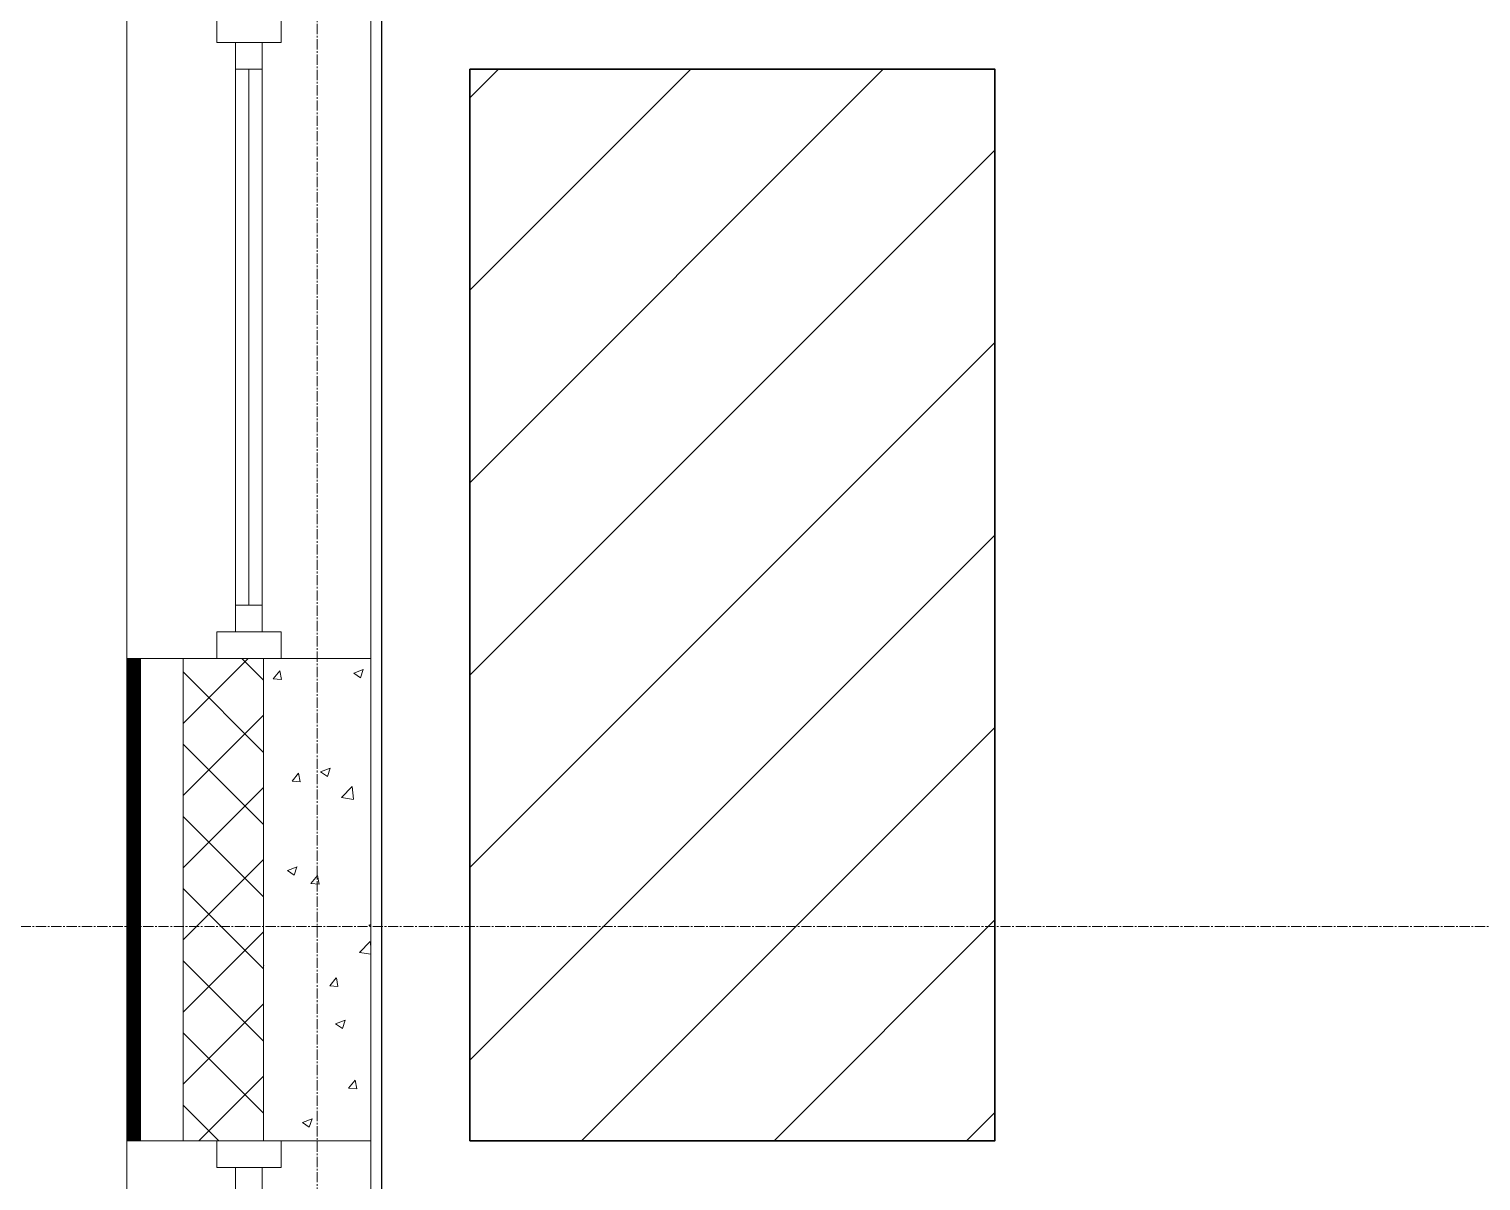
# Model space of a CAD drawing. Header units: millimetres. Extents: x -231292 to 573618, y -153144 to 564035.
# Drawn here: x 8346 to 11056, y -101620 to -99470 of the extents above; entities that cross this region are included whole.
import ezdxf

# ---------------------------------------------------------------- set-up
doc = ezdxf.new("R2010")
doc.units = ezdxf.units.MM
doc.linetypes.add('CENTER2', pattern=[28.575, 19.05, -3.175, 3.175, -3.175])
doc.layers.get('0').update_dxf_attribs({"color": 250})
for name, color, linetype, lineweight in [('10.3) строит. леса', 20, 'Continuous', 30), ('A-Wall_Материал_Газоблок_Контур', 250, 'Continuous', 0), ('АР_Окна', 250, 'Continuous', 5), ('АР_Стены ПЕНОблок', 250, 'Continuous', 20), ('АР_Тонкая', 250, 'Continuous', 5), ('АР_Утеплитель', 250, 'Continuous', 0), ('АР_Штриховка', 250, 'Continuous', 0), ('РД_Оси_100', 250, 'Continuous', 0)]:
    doc.layers.add(name, color=color, linetype=linetype, lineweight=lineweight)

# ---------------------------------------------------------------- blocks, each defined once
blk = doc.blocks.new('оси_рен')
at = {"layer": 'РД_Оси_100', "color": 251, "linetype": 'CENTER2', "true_color": 0x636466}
for p, q in [((1195652.916, 135558.25), (1195652.916, 223268.25)), ((1225207.916, 183613.25), (1189697.958, 183613.25))]:
    blk.add_line(p, q, dxfattribs=at)

msp = doc.modelspace()

# ---------------------------------------------------------------- hatches: boundary and pattern name
at = {"layer": '10.3) строит. леса'}
h = msp.add_hatch(dxfattribs=at)
h.set_pattern_fill('ANSI31', color=256, scale=80)
h.set_pattern_definition([(45, (13368.22, 44333.8), (-179.60512, 179.60512), [])])
h.paths.add_polyline_path([(9168.531, -99545.313), (9168.531, -101545.313), (10148.531, -101545.313), (10148.531, -99545.313)])

# ---------------------------------------------------------------- linework, layer by layer
msp.add_lwpolyline([(16573.458, -98570.283), (9003.458, -98570.283), (9003.458, -135535.288), (16573.458, -135535.288)], close=True)
msp.add_lwpolyline([(9168.531, -99545.313), (9168.531, -101545.313), (10148.531, -101545.313), (10148.531, -99545.313)], close=True, dxfattribs=at)
at = {"layer": 'A-Wall_Материал_Газоблок_Контур', "color": 18, "linetype": 'Continuous', "lineweight": 0, "true_color": 0x000000}
for p, q in [((8528.458, -99445.283), (8528.458, -100645.283)), ((8983.458, -100645.283), (8983.458, -99445.283)), ((8528.458, -101545.283), (8528.458, -102745.283)), ((8983.458, -102745.283), (8983.458, -101545.283))]:
    msp.add_line(p, q, dxfattribs=at)
at = {"layer": 'АР_Окна', "color": 18, "linetype": 'Continuous', "lineweight": 5, "true_color": 0x000000}
for p, q in [((8528.458, -99445.283), (8528.458, -100645.283)), ((8983.458, -99445.283), (8983.458, -100645.283)), ((8730.958, -99545.283), (8780.958, -99545.283)), ((8755.958, -99545.283), (8755.958, -100545.283)), ((8730.958, -100545.283), (8780.958, -100545.283)), ((8528.458, -101545.283), (8528.458, -102745.283)), ((8983.458, -101545.283), (8983.458, -102745.283))]:
    msp.add_line(p, q, dxfattribs=at)
for points in [[(8815.958, -99495.283), (8815.958, -99445.283), (8695.958, -99445.283), (8695.958, -99495.283)], [(8730.958, -99495.283), (8780.958, -99495.283), (8780.958, -100595.283), (8730.958, -100595.283)], [(8815.958, -100595.283), (8815.958, -100645.283), (8695.958, -100645.283), (8695.958, -100595.283)], [(8815.958, -101595.283), (8815.958, -101545.283), (8695.958, -101545.283), (8695.958, -101595.283)], [(8730.958, -101595.283), (8780.958, -101595.283), (8780.958, -102695.283), (8730.958, -102695.283)]]:
    msp.add_lwpolyline(points, close=True, dxfattribs=at)
at = {"layer": 'АР_Стены ПЕНОблок', "color": 18, "linetype": 'Continuous', "lineweight": 20, "true_color": 0x000000}
for p, q in [((8983.458, -100645.283), (8783.458, -100645.283)), ((8783.458, -100645.283), (8783.458, -101545.283)), ((8983.458, -101545.283), (8983.458, -100645.283)), ((8783.458, -101545.283), (8983.458, -101545.283))]:
    msp.add_line(p, q, dxfattribs=at)
at = {"layer": 'АР_Тонкая', "color": 18, "linetype": 'Continuous', "lineweight": 5, "true_color": 0x000000}
for p, q in [((8553.458, -100645.283), (8528.458, -100645.283)), ((8528.458, -100645.283), (8528.458, -101545.283)), ((8633.458, -100645.283), (8553.458, -100645.283)), ((8553.458, -100645.283), (8553.458, -101545.283)), ((8553.458, -101545.283), (8553.458, -100645.283)), ((8633.458, -101545.283), (8633.458, -100645.283)), ((8528.458, -101545.283), (8553.458, -101545.283)), ((8553.458, -101545.283), (8633.458, -101545.283))]:
    msp.add_line(p, q, dxfattribs=at)
at = {"layer": 'АР_Утеплитель', "color": 18, "linetype": 'Continuous', "lineweight": 0, "true_color": 0x000000}
for p, q in [((8783.458, -100645.283), (8633.458, -100645.283)), ((8633.458, -100645.283), (8633.458, -101545.283)), ((8783.458, -101545.283), (8783.458, -100645.283)), ((8633.458, -101545.283), (8783.458, -101545.283))]:
    msp.add_line(p, q, dxfattribs=at)
at = {"layer": 'АР_Штриховка', "color": 18, "linetype": 'Continuous', "lineweight": 0, "true_color": 0x000000}
for p, q in [((8528.458, -100646.283), (8553.458, -100646.283)), ((8528.458, -100647.283), (8553.458, -100647.283)), ((8528.458, -100648.283), (8553.458, -100648.283)), ((8528.458, -100649.283), (8553.458, -100649.283)), ((8528.458, -100650.283), (8553.458, -100650.283)), ((8528.458, -100651.283), (8553.458, -100651.283)), ((8528.458, -100652.283), (8553.458, -100652.283)), ((8528.458, -100653.283), (8553.458, -100653.283)), ((8528.458, -100654.283), (8553.458, -100654.283)), ((8528.458, -100655.283), (8553.458, -100655.283)), ((8528.458, -100656.283), (8553.458, -100656.283)), ((8528.458, -100657.283), (8553.458, -100657.283)), ((8528.458, -100658.283), (8553.458, -100658.283)), ((8528.458, -100659.283), (8553.458, -100659.283)), ((8528.458, -100660.283), (8553.458, -100660.283)), ((8633.458, -100766.219), (8754.395, -100645.283)), ((8783.458, -100685.627), (8743.114, -100645.283)), ((8528.458, -100661.283), (8553.458, -100661.283)), ((8528.458, -100662.283), (8553.458, -100662.283)), ((8528.458, -100663.283), (8553.458, -100663.283)), ((8528.458, -100664.283), (8553.458, -100664.283)), ((8528.458, -100665.283), (8553.458, -100665.283)), ((8528.458, -100666.283), (8553.458, -100666.283)), ((8528.458, -100667.283), (8553.458, -100667.283)), ((8528.458, -100668.283), (8553.458, -100668.283)), ((8528.458, -100669.283), (8553.458, -100669.283)), ((8528.458, -100670.283), (8553.458, -100670.283)), ((8528.458, -100671.283), (8553.458, -100671.283)), ((8528.458, -100672.283), (8553.458, -100672.283)), ((8528.458, -100673.283), (8553.458, -100673.283)), ((8528.458, -100674.283), (8553.458, -100674.283)), ((8528.458, -100675.283), (8553.458, -100675.283)), ((8528.458, -100676.283), (8553.458, -100676.283)), ((8528.458, -100677.283), (8553.458, -100677.283)), ((8528.458, -100678.283), (8553.458, -100678.283)), ((8528.458, -100679.283), (8553.458, -100679.283)), ((8528.458, -100680.283), (8553.458, -100680.283)), ((8528.458, -100681.283), (8553.458, -100681.283)), ((8528.458, -100682.283), (8553.458, -100682.283)), ((8528.458, -100683.283), (8553.458, -100683.283)), ((8528.458, -100684.283), (8553.458, -100684.283)), ((8528.458, -100685.283), (8553.458, -100685.283)), ((8528.458, -100686.283), (8553.458, -100686.283)), ((8528.458, -100687.283), (8553.458, -100687.283)), ((8528.458, -100688.283), (8553.458, -100688.283)), ((8783.458, -100820.331), (8633.458, -100670.331)), ((8801.25, -100682.8), (8813.495, -100668.207)), ((8801.25, -100682.8), (8816.432, -100684.129)), ((8816.579, -100684.102), (8813.642, -100668.18)), ((8951.614, -100672.431), (8964.249, -100680.953)), ((8951.632, -100672.391), (8969.417, -100665.565)), ((8964.254, -100680.955), (8969.405, -100665.606)), ((8528.458, -100689.283), (8553.458, -100689.283)), ((8528.458, -100690.283), (8553.458, -100690.283)), ((8528.458, -100691.283), (8553.458, -100691.283)), ((8528.458, -100692.283), (8553.458, -100692.283)), ((8528.458, -100693.283), (8553.458, -100693.283)), ((8528.458, -100694.283), (8553.458, -100694.283)), ((8528.458, -100695.283), (8553.458, -100695.283)), ((8528.458, -100696.283), (8553.458, -100696.283)), ((8528.458, -100697.283), (8553.458, -100697.283)), ((8528.458, -100698.283), (8553.458, -100698.283)), ((8528.458, -100699.283), (8553.458, -100699.283)), ((8528.458, -100700.283), (8553.458, -100700.283)), ((8528.458, -100701.283), (8553.458, -100701.283)), ((8528.458, -100702.283), (8553.458, -100702.283)), ((8528.458, -100703.283), (8553.458, -100703.283)), ((8528.458, -100704.283), (8553.458, -100704.283)), ((8528.458, -100705.283), (8553.458, -100705.283)), ((8528.458, -100706.283), (8553.458, -100706.283)), ((8528.458, -100707.283), (8553.458, -100707.283)), ((8528.458, -100708.283), (8553.458, -100708.283)), ((8528.458, -100709.283), (8553.458, -100709.283)), ((8528.458, -100710.283), (8553.458, -100710.283)), ((8528.458, -100711.283), (8553.458, -100711.283)), ((8528.458, -100712.283), (8553.458, -100712.283)), ((8528.458, -100713.283), (8553.458, -100713.283)), ((8528.458, -100714.283), (8553.458, -100714.283)), ((8528.458, -100715.283), (8553.458, -100715.283)), ((8983.435, -100698.739), (8983.458, -100698.711)), ((8983.435, -100698.74), (8983.458, -100698.742)), ((8528.458, -100716.283), (8553.458, -100716.283)), ((8528.458, -100717.283), (8553.458, -100717.283)), ((8528.458, -100718.283), (8553.458, -100718.283)), ((8528.458, -100719.283), (8553.458, -100719.283)), ((8528.458, -100720.283), (8553.458, -100720.283)), ((8528.458, -100721.283), (8553.458, -100721.283)), ((8528.458, -100722.283), (8553.458, -100722.283)), ((8528.458, -100723.283), (8553.458, -100723.283)), ((8528.458, -100724.283), (8553.458, -100724.283)), ((8528.458, -100725.283), (8553.458, -100725.283)), ((8528.458, -100726.283), (8553.458, -100726.283)), ((8528.458, -100727.283), (8553.458, -100727.283)), ((8528.458, -100728.283), (8553.458, -100728.283)), ((8528.458, -100729.283), (8553.458, -100729.283)), ((8528.458, -100730.283), (8553.458, -100730.283)), ((8528.458, -100731.283), (8553.458, -100731.283)), ((8528.458, -100732.283), (8553.458, -100732.283)), ((8528.458, -100733.283), (8553.458, -100733.283)), ((8528.458, -100734.283), (8553.458, -100734.283)), ((8528.458, -100735.283), (8553.458, -100735.283)), ((8528.458, -100736.283), (8553.458, -100736.283)), ((8528.458, -100737.283), (8553.458, -100737.283)), ((8528.458, -100738.283), (8553.458, -100738.283)), ((8528.458, -100739.283), (8553.458, -100739.283)), ((8528.458, -100740.283), (8553.458, -100740.283)), ((8528.458, -100741.283), (8553.458, -100741.283)), ((8528.458, -100742.283), (8553.458, -100742.283)), ((8528.458, -100743.283), (8553.458, -100743.283)), ((8528.458, -100744.283), (8553.458, -100744.283)), ((8528.458, -100745.283), (8553.458, -100745.283)), ((8528.458, -100746.283), (8553.458, -100746.283)), ((8528.458, -100747.283), (8553.458, -100747.283)), ((8528.458, -100748.283), (8553.458, -100748.283)), ((8528.458, -100749.283), (8553.458, -100749.283)), ((8528.458, -100750.283), (8553.458, -100750.283)), ((8528.458, -100751.283), (8553.458, -100751.283)), ((8528.458, -100752.283), (8553.458, -100752.283)), ((8528.458, -100753.283), (8553.458, -100753.283)), ((8528.458, -100754.283), (8553.458, -100754.283)), ((8528.458, -100755.283), (8553.458, -100755.283)), ((8528.458, -100756.283), (8553.458, -100756.283)), ((8528.458, -100757.283), (8553.458, -100757.283)), ((8528.458, -100758.283), (8553.458, -100758.283)), ((8528.458, -100759.283), (8553.458, -100759.283)), ((8528.458, -100760.283), (8553.458, -100760.283)), ((8528.458, -100761.283), (8553.458, -100761.283)), ((8528.458, -100762.283), (8553.458, -100762.283)), ((8528.458, -100763.283), (8553.458, -100763.283)), ((8528.458, -100764.283), (8553.458, -100764.283)), ((8528.458, -100765.283), (8553.458, -100765.283)), ((8528.458, -100766.283), (8553.458, -100766.283)), ((8528.458, -100767.283), (8553.458, -100767.283)), ((8528.458, -100768.283), (8553.458, -100768.283)), ((8528.458, -100769.283), (8553.458, -100769.283)), ((8633.458, -100900.923), (8783.458, -100750.923)), ((8528.458, -100770.283), (8553.458, -100770.283)), ((8528.458, -100771.283), (8553.458, -100771.283)), ((8528.458, -100772.283), (8553.458, -100772.283)), ((8528.458, -100773.283), (8553.458, -100773.283)), ((8528.458, -100774.283), (8553.458, -100774.283)), ((8528.458, -100775.283), (8553.458, -100775.283)), ((8528.458, -100776.283), (8553.458, -100776.283)), ((8528.458, -100777.283), (8553.458, -100777.283)), ((8528.458, -100778.283), (8553.458, -100778.283)), ((8528.458, -100779.283), (8553.458, -100779.283)), ((8528.458, -100780.283), (8553.458, -100780.283)), ((8528.458, -100781.283), (8553.458, -100781.283)), ((8528.458, -100782.283), (8553.458, -100782.283)), ((8528.458, -100783.283), (8553.458, -100783.283)), ((8528.458, -100784.283), (8553.458, -100784.283)), ((8528.458, -100785.283), (8553.458, -100785.283)), ((8528.458, -100786.283), (8553.458, -100786.283)), ((8528.458, -100787.283), (8553.458, -100787.283)), ((8528.458, -100788.283), (8553.458, -100788.283)), ((8528.458, -100789.283), (8553.458, -100789.283)), ((8528.458, -100790.283), (8553.458, -100790.283)), ((8528.458, -100791.283), (8553.458, -100791.283)), ((8528.458, -100792.283), (8553.458, -100792.283)), ((8528.458, -100793.283), (8553.458, -100793.283)), ((8528.458, -100794.283), (8553.458, -100794.283)), ((8528.458, -100795.283), (8553.458, -100795.283)), ((8528.458, -100796.283), (8553.458, -100796.283)), ((8528.458, -100797.283), (8553.458, -100797.283)), ((8528.458, -100798.283), (8553.458, -100798.283)), ((8528.458, -100799.283), (8553.458, -100799.283)), ((8528.458, -100800.283), (8553.458, -100800.283)), ((8528.458, -100801.283), (8553.458, -100801.283)), ((8528.458, -100802.283), (8553.458, -100802.283)), ((8528.458, -100803.283), (8553.458, -100803.283)), ((8528.458, -100804.283), (8553.458, -100804.283)), ((8528.458, -100805.283), (8553.458, -100805.283)), ((8528.458, -100806.283), (8553.458, -100806.283)), ((8528.458, -100807.283), (8553.458, -100807.283)), ((8528.458, -100808.283), (8553.458, -100808.283)), ((8528.458, -100809.283), (8553.458, -100809.283)), ((8528.458, -100810.283), (8553.458, -100810.283)), ((8528.458, -100811.283), (8553.458, -100811.283)), ((8528.458, -100812.283), (8553.458, -100812.283)), ((8528.458, -100813.283), (8553.458, -100813.283)), ((8528.458, -100814.283), (8553.458, -100814.283)), ((8528.458, -100815.283), (8553.458, -100815.283)), ((8528.458, -100816.283), (8553.458, -100816.283)), ((8528.458, -100817.283), (8553.458, -100817.283)), ((8528.458, -100818.283), (8553.458, -100818.283)), ((8528.458, -100819.283), (8553.458, -100819.283)), ((8528.458, -100820.283), (8553.458, -100820.283)), ((8528.458, -100821.283), (8553.458, -100821.283)), ((8528.458, -100822.283), (8553.458, -100822.283)), ((8528.458, -100823.283), (8553.458, -100823.283)), ((8783.458, -100955.035), (8633.458, -100805.035)), ((8528.458, -100824.283), (8553.458, -100824.283)), ((8528.458, -100825.283), (8553.458, -100825.283)), ((8528.458, -100826.283), (8553.458, -100826.283)), ((8528.458, -100827.283), (8553.458, -100827.283)), ((8528.458, -100828.283), (8553.458, -100828.283)), ((8528.458, -100829.283), (8553.458, -100829.283)), ((8528.458, -100830.283), (8553.458, -100830.283)), ((8528.458, -100831.283), (8553.458, -100831.283)), ((8528.458, -100832.283), (8553.458, -100832.283)), ((8528.458, -100833.283), (8553.458, -100833.283)), ((8528.458, -100834.283), (8553.458, -100834.283)), ((8528.458, -100835.283), (8553.458, -100835.283)), ((8528.458, -100836.283), (8553.458, -100836.283)), ((8528.458, -100837.283), (8553.458, -100837.283)), ((8528.458, -100838.283), (8553.458, -100838.283)), ((8528.458, -100839.283), (8553.458, -100839.283)), ((8528.458, -100840.283), (8553.458, -100840.283)), ((8528.458, -100841.283), (8553.458, -100841.283)), ((8528.458, -100842.283), (8553.458, -100842.283)), ((8528.458, -100843.283), (8553.458, -100843.283)), ((8528.458, -100844.283), (8553.458, -100844.283)), ((8528.458, -100845.283), (8553.458, -100845.283)), ((8528.458, -100846.283), (8553.458, -100846.283)), ((8528.458, -100847.283), (8553.458, -100847.283)), ((8528.458, -100848.283), (8553.458, -100848.283)), ((8528.458, -100849.283), (8553.458, -100849.283)), ((8528.458, -100850.283), (8553.458, -100850.283)), ((8889.83, -100856.58), (8907.615, -100849.753)), ((8902.452, -100865.143), (8907.603, -100849.794)), ((8528.458, -100851.283), (8553.458, -100851.283)), ((8528.458, -100852.283), (8553.458, -100852.283)), ((8528.458, -100853.283), (8553.458, -100853.283)), ((8528.458, -100854.283), (8553.458, -100854.283)), ((8528.458, -100855.283), (8553.458, -100855.283)), ((8528.458, -100856.283), (8553.458, -100856.283)), ((8528.458, -100857.283), (8553.458, -100857.283)), ((8528.458, -100858.283), (8553.458, -100858.283)), ((8528.458, -100859.283), (8553.458, -100859.283)), ((8528.458, -100860.283), (8553.458, -100860.283)), ((8528.458, -100861.283), (8553.458, -100861.283)), ((8528.458, -100862.283), (8553.458, -100862.283)), ((8528.458, -100863.283), (8553.458, -100863.283)), ((8528.458, -100864.283), (8553.458, -100864.283)), ((8528.458, -100865.283), (8553.458, -100865.283)), ((8528.458, -100866.283), (8553.458, -100866.283)), ((8528.458, -100867.283), (8553.458, -100867.283)), ((8528.458, -100868.283), (8553.458, -100868.283)), ((8528.458, -100869.283), (8553.458, -100869.283)), ((8528.458, -100870.283), (8553.458, -100870.283)), ((8528.458, -100871.283), (8553.458, -100871.283)), ((8528.458, -100872.283), (8553.458, -100872.283)), ((8528.458, -100873.283), (8553.458, -100873.283)), ((8528.458, -100874.283), (8553.458, -100874.283)), ((8528.458, -100875.283), (8553.458, -100875.283)), ((8528.458, -100876.283), (8553.458, -100876.283)), ((8528.458, -100877.283), (8553.458, -100877.283)), ((8836.493, -100873.857), (8848.738, -100859.264)), ((8836.493, -100873.857), (8851.675, -100875.186)), ((8851.822, -100875.159), (8848.885, -100859.237)), ((8889.812, -100856.619), (8902.447, -100865.141)), ((8528.458, -100878.283), (8553.458, -100878.283)), ((8528.458, -100879.283), (8553.458, -100879.283)), ((8528.458, -100880.283), (8553.458, -100880.283)), ((8528.458, -100881.283), (8553.458, -100881.283)), ((8528.458, -100882.283), (8553.458, -100882.283)), ((8528.458, -100883.283), (8553.458, -100883.283)), ((8528.458, -100884.283), (8553.458, -100884.283)), ((8528.458, -100885.283), (8553.458, -100885.283)), ((8528.458, -100886.283), (8553.458, -100886.283)), ((8528.458, -100887.283), (8553.458, -100887.283)), ((8528.458, -100888.283), (8553.458, -100888.283)), ((8528.458, -100889.283), (8553.458, -100889.283)), ((8528.458, -100890.283), (8553.458, -100890.283)), ((8528.458, -100891.283), (8553.458, -100891.283)), ((8528.458, -100892.283), (8553.458, -100892.283)), ((8528.458, -100893.283), (8553.458, -100893.283)), ((8528.458, -100894.283), (8553.458, -100894.283)), ((8528.458, -100895.283), (8553.458, -100895.283)), ((8528.458, -100896.283), (8553.458, -100896.283)), ((8528.458, -100897.283), (8553.458, -100897.283)), ((8528.458, -100898.283), (8553.458, -100898.283)), ((8528.458, -100899.283), (8553.458, -100899.283)), ((8528.458, -100900.283), (8553.458, -100900.283)), ((8528.458, -100901.283), (8553.458, -100901.283)), ((8528.458, -100902.283), (8553.458, -100902.283)), ((8528.458, -100903.283), (8553.458, -100903.283)), ((8528.458, -100904.283), (8553.458, -100904.283)), ((8633.458, -101035.627), (8783.458, -100885.627)), ((8928.812, -100904.44), (8948.596, -100883.821)), ((8928.84, -100904.499), (8951.43, -100908.003)), ((8951.44, -100907.939), (8948.634, -100883.817)), ((8528.458, -100905.283), (8553.458, -100905.283)), ((8528.458, -100906.283), (8553.458, -100906.283)), ((8528.458, -100907.283), (8553.458, -100907.283)), ((8528.458, -100908.283), (8553.458, -100908.283)), ((8528.458, -100909.283), (8553.458, -100909.283)), ((8528.458, -100910.283), (8553.458, -100910.283)), ((8528.458, -100911.283), (8553.458, -100911.283)), ((8528.458, -100912.283), (8553.458, -100912.283)), ((8528.458, -100913.283), (8553.458, -100913.283)), ((8528.458, -100914.283), (8553.458, -100914.283)), ((8528.458, -100915.283), (8553.458, -100915.283)), ((8528.458, -100916.283), (8553.458, -100916.283)), ((8528.458, -100917.283), (8553.458, -100917.283)), ((8528.458, -100918.283), (8553.458, -100918.283)), ((8528.458, -100919.283), (8553.458, -100919.283)), ((8528.458, -100920.283), (8553.458, -100920.283)), ((8528.458, -100921.283), (8553.458, -100921.283)), ((8528.458, -100922.283), (8553.458, -100922.283)), ((8528.458, -100923.283), (8553.458, -100923.283)), ((8528.458, -100924.283), (8553.458, -100924.283)), ((8528.458, -100925.283), (8553.458, -100925.283)), ((8528.458, -100926.283), (8553.458, -100926.283)), ((8528.458, -100927.283), (8553.458, -100927.283)), ((8528.458, -100928.283), (8553.458, -100928.283)), ((8528.458, -100929.283), (8553.458, -100929.283)), ((8528.458, -100930.283), (8553.458, -100930.283)), ((8528.458, -100931.283), (8553.458, -100931.283)), ((8528.458, -100932.283), (8553.458, -100932.283)), ((8528.458, -100933.283), (8553.458, -100933.283)), ((8528.458, -100934.283), (8553.458, -100934.283)), ((8528.458, -100935.283), (8553.458, -100935.283)), ((8528.458, -100936.283), (8553.458, -100936.283)), ((8528.458, -100937.283), (8553.458, -100937.283)), ((8528.458, -100938.283), (8553.458, -100938.283)), ((8528.458, -100939.283), (8553.458, -100939.283)), ((8528.458, -100940.283), (8553.458, -100940.283)), ((8528.458, -100941.283), (8553.458, -100941.283)), ((8528.458, -100942.283), (8553.458, -100942.283)), ((8528.458, -100943.283), (8553.458, -100943.283)), ((8528.458, -100944.283), (8553.458, -100944.283)), ((8528.458, -100945.283), (8553.458, -100945.283)), ((8528.458, -100946.283), (8553.458, -100946.283)), ((8528.458, -100947.283), (8553.458, -100947.283)), ((8528.458, -100948.283), (8553.458, -100948.283)), ((8528.458, -100949.283), (8553.458, -100949.283)), ((8528.458, -100950.283), (8553.458, -100950.283)), ((8528.458, -100951.283), (8553.458, -100951.283)), ((8528.458, -100952.283), (8553.458, -100952.283)), ((8528.458, -100953.283), (8553.458, -100953.283)), ((8528.458, -100954.283), (8553.458, -100954.283)), ((8528.458, -100955.283), (8553.458, -100955.283)), ((8528.458, -100956.283), (8553.458, -100956.283)), ((8528.458, -100957.283), (8553.458, -100957.283)), ((8528.458, -100958.283), (8553.458, -100958.283)), ((8528.458, -100959.283), (8553.458, -100959.283)), ((8783.458, -101089.739), (8633.458, -100939.739)), ((8528.458, -100960.283), (8553.458, -100960.283)), ((8528.458, -100961.283), (8553.458, -100961.283)), ((8528.458, -100962.283), (8553.458, -100962.283)), ((8528.458, -100963.283), (8553.458, -100963.283)), ((8528.458, -100964.283), (8553.458, -100964.283)), ((8528.458, -100965.283), (8553.458, -100965.283)), ((8528.458, -100966.283), (8553.458, -100966.283)), ((8528.458, -100967.283), (8553.458, -100967.283)), ((8528.458, -100968.283), (8553.458, -100968.283)), ((8528.458, -100969.283), (8553.458, -100969.283)), ((8528.458, -100970.283), (8553.458, -100970.283)), ((8528.458, -100971.283), (8553.458, -100971.283)), ((8528.458, -100972.283), (8553.458, -100972.283)), ((8528.458, -100973.283), (8553.458, -100973.283)), ((8528.458, -100974.283), (8553.458, -100974.283)), ((8528.458, -100975.283), (8553.458, -100975.283)), ((8528.458, -100976.283), (8553.458, -100976.283)), ((8528.458, -100977.283), (8553.458, -100977.283)), ((8528.458, -100978.283), (8553.458, -100978.283)), ((8528.458, -100979.283), (8553.458, -100979.283)), ((8528.458, -100980.283), (8553.458, -100980.283)), ((8528.458, -100981.283), (8553.458, -100981.283)), ((8528.458, -100982.283), (8553.458, -100982.283)), ((8528.458, -100983.283), (8553.458, -100983.283)), ((8528.458, -100984.283), (8553.458, -100984.283)), ((8528.458, -100985.283), (8553.458, -100985.283)), ((8528.458, -100986.283), (8553.458, -100986.283)), ((8528.458, -100987.283), (8553.458, -100987.283)), ((8528.458, -100988.283), (8553.458, -100988.283)), ((8528.458, -100989.283), (8553.458, -100989.283)), ((8528.458, -100990.283), (8553.458, -100990.283)), ((8528.458, -100991.283), (8553.458, -100991.283)), ((8528.458, -100992.283), (8553.458, -100992.283)), ((8528.458, -100993.283), (8553.458, -100993.283)), ((8528.458, -100994.283), (8553.458, -100994.283)), ((8528.458, -100995.283), (8553.458, -100995.283)), ((8528.458, -100996.283), (8553.458, -100996.283)), ((8528.458, -100997.283), (8553.458, -100997.283)), ((8528.458, -100998.283), (8553.458, -100998.283)), ((8528.458, -100999.283), (8553.458, -100999.283)), ((8528.458, -101000.283), (8553.458, -101000.283)), ((8528.458, -101001.283), (8553.458, -101001.283)), ((8528.458, -101002.283), (8553.458, -101002.283)), ((8528.458, -101003.283), (8553.458, -101003.283)), ((8528.458, -101004.283), (8553.458, -101004.283)), ((8528.458, -101005.283), (8553.458, -101005.283)), ((8528.458, -101006.283), (8553.458, -101006.283)), ((8528.458, -101007.283), (8553.458, -101007.283)), ((8528.458, -101008.283), (8553.458, -101008.283)), ((8528.458, -101009.283), (8553.458, -101009.283)), ((8528.458, -101010.283), (8553.458, -101010.283)), ((8528.458, -101011.283), (8553.458, -101011.283)), ((8528.458, -101012.283), (8553.458, -101012.283)), ((8528.458, -101013.283), (8553.458, -101013.283)), ((8528.458, -101014.283), (8553.458, -101014.283)), ((8528.458, -101015.283), (8553.458, -101015.283)), ((8528.458, -101016.283), (8553.458, -101016.283)), ((8528.458, -101017.283), (8553.458, -101017.283)), ((8528.458, -101018.283), (8553.458, -101018.283)), ((8528.458, -101019.283), (8553.458, -101019.283)), ((8528.458, -101020.283), (8553.458, -101020.283)), ((8528.458, -101021.283), (8553.458, -101021.283)), ((8528.458, -101022.283), (8553.458, -101022.283)), ((8528.458, -101023.283), (8553.458, -101023.283)), ((8528.458, -101024.283), (8553.458, -101024.283)), ((8528.458, -101025.283), (8553.458, -101025.283)), ((8528.458, -101026.283), (8553.458, -101026.283)), ((8528.458, -101027.283), (8553.458, -101027.283)), ((8528.458, -101028.283), (8553.458, -101028.283)), ((8528.458, -101029.283), (8553.458, -101029.283)), ((8528.458, -101030.283), (8553.458, -101030.283)), ((8528.458, -101031.283), (8553.458, -101031.283)), ((8528.458, -101032.283), (8553.458, -101032.283)), ((8528.458, -101033.283), (8553.458, -101033.283)), ((8528.458, -101034.283), (8553.458, -101034.283)), ((8528.458, -101035.283), (8553.458, -101035.283)), ((8528.458, -101036.283), (8553.458, -101036.283)), ((8528.458, -101037.283), (8553.458, -101037.283)), ((8528.458, -101038.283), (8553.458, -101038.283)), ((8528.458, -101039.283), (8553.458, -101039.283)), ((8528.458, -101040.283), (8553.458, -101040.283)), ((8633.458, -101170.331), (8783.458, -101020.331)), ((8828.028, -101040.768), (8845.813, -101033.941)), ((8840.65, -101049.331), (8845.801, -101033.982)), ((8528.458, -101041.283), (8553.458, -101041.283)), ((8528.458, -101042.283), (8553.458, -101042.283)), ((8528.458, -101043.283), (8553.458, -101043.283)), ((8528.458, -101044.283), (8553.458, -101044.283)), ((8528.458, -101045.283), (8553.458, -101045.283)), ((8528.458, -101046.283), (8553.458, -101046.283)), ((8528.458, -101047.283), (8553.458, -101047.283)), ((8528.458, -101048.283), (8553.458, -101048.283)), ((8528.458, -101049.283), (8553.458, -101049.283)), ((8528.458, -101050.283), (8553.458, -101050.283)), ((8528.458, -101051.283), (8553.458, -101051.283)), ((8528.458, -101052.283), (8553.458, -101052.283)), ((8528.458, -101053.283), (8553.458, -101053.283)), ((8528.458, -101054.283), (8553.458, -101054.283)), ((8528.458, -101055.283), (8553.458, -101055.283)), ((8528.458, -101056.283), (8553.458, -101056.283)), ((8528.458, -101057.283), (8553.458, -101057.283)), ((8528.458, -101058.283), (8553.458, -101058.283)), ((8528.458, -101059.283), (8553.458, -101059.283)), ((8528.458, -101060.283), (8553.458, -101060.283)), ((8528.458, -101061.283), (8553.458, -101061.283)), ((8528.458, -101062.283), (8553.458, -101062.283)), ((8528.458, -101063.283), (8553.458, -101063.283)), ((8528.458, -101064.283), (8553.458, -101064.283)), ((8528.458, -101065.283), (8553.458, -101065.283)), ((8528.458, -101066.283), (8553.458, -101066.283)), ((8528.458, -101067.283), (8553.458, -101067.283)), ((8828.01, -101040.807), (8840.645, -101049.329)), ((8871.737, -101064.914), (8883.982, -101050.321)), ((8871.737, -101064.914), (8886.919, -101066.242)), ((8887.065, -101066.215), (8884.128, -101050.294)), ((8528.458, -101068.283), (8553.458, -101068.283)), ((8528.458, -101069.283), (8553.458, -101069.283)), ((8528.458, -101070.283), (8553.458, -101070.283)), ((8528.458, -101071.283), (8553.458, -101071.283)), ((8528.458, -101072.283), (8553.458, -101072.283)), ((8528.458, -101073.283), (8553.458, -101073.283)), ((8528.458, -101074.283), (8553.458, -101074.283)), ((8528.458, -101075.283), (8553.458, -101075.283)), ((8528.458, -101076.283), (8553.458, -101076.283)), ((8528.458, -101077.283), (8553.458, -101077.283)), ((8528.458, -101078.283), (8553.458, -101078.283)), ((8528.458, -101079.283), (8553.458, -101079.283)), ((8528.458, -101080.283), (8553.458, -101080.283)), ((8528.458, -101081.283), (8553.458, -101081.283)), ((8528.458, -101082.283), (8553.458, -101082.283)), ((8528.458, -101083.283), (8553.458, -101083.283)), ((8528.458, -101084.283), (8553.458, -101084.283)), ((8528.458, -101085.283), (8553.458, -101085.283)), ((8528.458, -101086.283), (8553.458, -101086.283)), ((8528.458, -101087.283), (8553.458, -101087.283)), ((8528.458, -101088.283), (8553.458, -101088.283)), ((8528.458, -101089.283), (8553.458, -101089.283)), ((8528.458, -101090.283), (8553.458, -101090.283)), ((8528.458, -101091.283), (8553.458, -101091.283)), ((8528.458, -101092.283), (8553.458, -101092.283)), ((8528.458, -101093.283), (8553.458, -101093.283)), ((8528.458, -101094.283), (8553.458, -101094.283)), ((8783.458, -101224.442), (8633.458, -101074.442)), ((8528.458, -101095.283), (8553.458, -101095.283)), ((8528.458, -101096.283), (8553.458, -101096.283)), ((8528.458, -101097.283), (8553.458, -101097.283)), ((8528.458, -101098.283), (8553.458, -101098.283)), ((8528.458, -101099.283), (8553.458, -101099.283)), ((8528.458, -101100.283), (8553.458, -101100.283)), ((8528.458, -101101.283), (8553.458, -101101.283)), ((8528.458, -101102.283), (8553.458, -101102.283)), ((8528.458, -101103.283), (8553.458, -101103.283)), ((8528.458, -101104.283), (8553.458, -101104.283)), ((8528.458, -101105.283), (8553.458, -101105.283)), ((8528.458, -101106.283), (8553.458, -101106.283)), ((8528.458, -101107.283), (8553.458, -101107.283)), ((8528.458, -101108.283), (8553.458, -101108.283)), ((8528.458, -101109.283), (8553.458, -101109.283)), ((8528.458, -101110.283), (8553.458, -101110.283)), ((8528.458, -101111.283), (8553.458, -101111.283)), ((8528.458, -101112.283), (8553.458, -101112.283)), ((8528.458, -101113.283), (8553.458, -101113.283)), ((8528.458, -101114.283), (8553.458, -101114.283)), ((8528.458, -101115.283), (8553.458, -101115.283)), ((8528.458, -101116.283), (8553.458, -101116.283)), ((8528.458, -101117.283), (8553.458, -101117.283)), ((8528.458, -101118.283), (8553.458, -101118.283)), ((8528.458, -101119.283), (8553.458, -101119.283)), ((8528.458, -101120.283), (8553.458, -101120.283)), ((8528.458, -101121.283), (8553.458, -101121.283)), ((8528.458, -101122.283), (8553.458, -101122.283)), ((8528.458, -101123.283), (8553.458, -101123.283)), ((8528.458, -101124.283), (8553.458, -101124.283)), ((8528.458, -101125.283), (8553.458, -101125.283)), ((8528.458, -101126.283), (8553.458, -101126.283)), ((8528.458, -101127.283), (8553.458, -101127.283)), ((8528.458, -101128.283), (8553.458, -101128.283)), ((8528.458, -101129.283), (8553.458, -101129.283)), ((8528.458, -101130.283), (8553.458, -101130.283)), ((8528.458, -101131.283), (8553.458, -101131.283)), ((8528.458, -101132.283), (8553.458, -101132.283)), ((8528.458, -101133.283), (8553.458, -101133.283)), ((8528.458, -101134.283), (8553.458, -101134.283)), ((8528.458, -101135.283), (8553.458, -101135.283)), ((8528.458, -101136.283), (8553.458, -101136.283)), ((8528.458, -101137.283), (8553.458, -101137.283)), ((8528.458, -101138.283), (8553.458, -101138.283)), ((8528.458, -101139.283), (8553.458, -101139.283)), ((8528.458, -101140.283), (8553.458, -101140.283)), ((8528.458, -101141.283), (8553.458, -101141.283)), ((8528.458, -101142.283), (8553.458, -101142.283)), ((8528.458, -101143.283), (8553.458, -101143.283)), ((8528.458, -101144.283), (8553.458, -101144.283)), ((8528.458, -101145.283), (8553.458, -101145.283)), ((8528.458, -101146.283), (8553.458, -101146.283)), ((8528.458, -101147.283), (8553.458, -101147.283)), ((8528.458, -101148.283), (8553.458, -101148.283)), ((8979.625, -101143.072), (8983.458, -101145.658)), ((8979.643, -101143.033), (8983.458, -101141.568)), ((8528.458, -101149.283), (8553.458, -101149.283)), ((8528.458, -101150.283), (8553.458, -101150.283)), ((8528.458, -101151.283), (8553.458, -101151.283)), ((8528.458, -101152.283), (8553.458, -101152.283)), ((8528.458, -101153.283), (8553.458, -101153.283)), ((8528.458, -101154.283), (8553.458, -101154.283)), ((8528.458, -101155.283), (8553.458, -101155.283)), ((8528.458, -101156.283), (8553.458, -101156.283)), ((8528.458, -101157.283), (8553.458, -101157.283)), ((8528.458, -101158.283), (8553.458, -101158.283)), ((8528.458, -101159.283), (8553.458, -101159.283)), ((8528.458, -101160.283), (8553.458, -101160.283)), ((8528.458, -101161.283), (8553.458, -101161.283)), ((8528.458, -101162.283), (8553.458, -101162.283)), ((8528.458, -101163.283), (8553.458, -101163.283)), ((8528.458, -101164.283), (8553.458, -101164.283)), ((8528.458, -101165.283), (8553.458, -101165.283)), ((8528.458, -101166.283), (8553.458, -101166.283)), ((8528.458, -101167.283), (8553.458, -101167.283)), ((8528.458, -101168.283), (8553.458, -101168.283)), ((8528.458, -101169.283), (8553.458, -101169.283)), ((8528.458, -101170.283), (8553.458, -101170.283)), ((8528.458, -101171.283), (8553.458, -101171.283)), ((8528.458, -101172.283), (8553.458, -101172.283)), ((8528.458, -101173.283), (8553.458, -101173.283)), ((8528.458, -101174.283), (8553.458, -101174.283)), ((8528.458, -101175.283), (8553.458, -101175.283)), ((8633.458, -101305.035), (8783.458, -101155.035)), ((8962.487, -101193.908), (8982.271, -101173.29)), ((8983.458, -101183.167), (8982.308, -101173.285)), ((8528.458, -101176.283), (8553.458, -101176.283)), ((8528.458, -101177.283), (8553.458, -101177.283)), ((8528.458, -101178.283), (8553.458, -101178.283)), ((8528.458, -101179.283), (8553.458, -101179.283)), ((8528.458, -101180.283), (8553.458, -101180.283)), ((8528.458, -101181.283), (8553.458, -101181.283)), ((8528.458, -101182.283), (8553.458, -101182.283)), ((8528.458, -101183.283), (8553.458, -101183.283)), ((8528.458, -101184.283), (8553.458, -101184.283)), ((8528.458, -101185.283), (8553.458, -101185.283)), ((8528.458, -101186.283), (8553.458, -101186.283)), ((8528.458, -101187.283), (8553.458, -101187.283)), ((8528.458, -101188.283), (8553.458, -101188.283)), ((8528.458, -101189.283), (8553.458, -101189.283)), ((8528.458, -101190.283), (8553.458, -101190.283)), ((8528.458, -101191.283), (8553.458, -101191.283)), ((8528.458, -101192.283), (8553.458, -101192.283)), ((8528.458, -101193.283), (8553.458, -101193.283)), ((8528.458, -101194.283), (8553.458, -101194.283)), ((8528.458, -101195.283), (8553.458, -101195.283)), ((8528.458, -101196.283), (8553.458, -101196.283)), ((8528.458, -101197.283), (8553.458, -101197.283)), ((8528.458, -101198.283), (8553.458, -101198.283)), ((8528.458, -101199.283), (8553.458, -101199.283)), ((8528.458, -101200.283), (8553.458, -101200.283)), ((8528.458, -101201.283), (8553.458, -101201.283)), ((8528.458, -101202.283), (8553.458, -101202.283)), ((8962.515, -101193.967), (8983.458, -101197.215)), ((8528.458, -101203.283), (8553.458, -101203.283)), ((8528.458, -101204.283), (8553.458, -101204.283)), ((8528.458, -101205.283), (8553.458, -101205.283)), ((8528.458, -101206.283), (8553.458, -101206.283)), ((8528.458, -101207.283), (8553.458, -101207.283)), ((8528.458, -101208.283), (8553.458, -101208.283)), ((8528.458, -101209.283), (8553.458, -101209.283)), ((8528.458, -101210.283), (8553.458, -101210.283)), ((8528.458, -101211.283), (8553.458, -101211.283)), ((8528.458, -101212.283), (8553.458, -101212.283)), ((8528.458, -101213.283), (8553.458, -101213.283)), ((8528.458, -101214.283), (8553.458, -101214.283)), ((8528.458, -101215.283), (8553.458, -101215.283)), ((8528.458, -101216.283), (8553.458, -101216.283)), ((8528.458, -101217.283), (8553.458, -101217.283)), ((8528.458, -101218.283), (8553.458, -101218.283)), ((8528.458, -101219.283), (8553.458, -101219.283)), ((8528.458, -101220.283), (8553.458, -101220.283)), ((8528.458, -101221.283), (8553.458, -101221.283)), ((8528.458, -101222.283), (8553.458, -101222.283)), ((8528.458, -101223.283), (8553.458, -101223.283)), ((8528.458, -101224.283), (8553.458, -101224.283)), ((8528.458, -101225.283), (8553.458, -101225.283)), ((8528.458, -101226.283), (8553.458, -101226.283)), ((8528.458, -101227.283), (8553.458, -101227.283)), ((8528.458, -101228.283), (8553.458, -101228.283)), ((8528.458, -101229.283), (8553.458, -101229.283)), ((8528.458, -101230.283), (8553.458, -101230.283)), ((8783.458, -101359.146), (8633.458, -101209.146)), ((8783.458, -101218.341), (8784.011, -101218.129)), ((8783.458, -101219.781), (8783.999, -101218.17)), ((8528.458, -101231.283), (8553.458, -101231.283)), ((8528.458, -101232.283), (8553.458, -101232.283)), ((8528.458, -101233.283), (8553.458, -101233.283)), ((8528.458, -101234.283), (8553.458, -101234.283)), ((8528.458, -101235.283), (8553.458, -101235.283)), ((8528.458, -101236.283), (8553.458, -101236.283)), ((8528.458, -101237.283), (8553.458, -101237.283)), ((8528.458, -101238.283), (8553.458, -101238.283)), ((8528.458, -101239.283), (8553.458, -101239.283)), ((8528.458, -101240.283), (8553.458, -101240.283)), ((8528.458, -101241.283), (8553.458, -101241.283)), ((8528.458, -101242.283), (8553.458, -101242.283)), ((8528.458, -101243.283), (8553.458, -101243.283)), ((8528.458, -101244.283), (8553.458, -101244.283)), ((8528.458, -101245.283), (8553.458, -101245.283)), ((8528.458, -101246.283), (8553.458, -101246.283)), ((8528.458, -101247.283), (8553.458, -101247.283)), ((8528.458, -101248.283), (8553.458, -101248.283)), ((8528.458, -101249.283), (8553.458, -101249.283)), ((8528.458, -101250.283), (8553.458, -101250.283)), ((8528.458, -101251.283), (8553.458, -101251.283)), ((8528.458, -101252.283), (8553.458, -101252.283)), ((8528.458, -101253.283), (8553.458, -101253.283)), ((8528.458, -101254.283), (8553.458, -101254.283)), ((8528.458, -101255.283), (8553.458, -101255.283)), ((8528.458, -101256.283), (8553.458, -101256.283)), ((8528.458, -101257.283), (8553.458, -101257.283)), ((8906.98, -101255.971), (8919.225, -101241.377)), ((8906.98, -101255.971), (8922.162, -101257.299)), ((8922.308, -101257.272), (8919.371, -101241.351)), ((8528.458, -101258.283), (8553.458, -101258.283)), ((8528.458, -101259.283), (8553.458, -101259.283)), ((8528.458, -101260.283), (8553.458, -101260.283)), ((8528.458, -101261.283), (8553.458, -101261.283)), ((8528.458, -101262.283), (8553.458, -101262.283)), ((8528.458, -101263.283), (8553.458, -101263.283)), ((8528.458, -101264.283), (8553.458, -101264.283)), ((8528.458, -101265.283), (8553.458, -101265.283)), ((8528.458, -101266.283), (8553.458, -101266.283)), ((8528.458, -101267.283), (8553.458, -101267.283)), ((8528.458, -101268.283), (8553.458, -101268.283)), ((8528.458, -101269.283), (8553.458, -101269.283)), ((8528.458, -101270.283), (8553.458, -101270.283)), ((8528.458, -101271.283), (8553.458, -101271.283)), ((8528.458, -101272.283), (8553.458, -101272.283)), ((8528.458, -101273.283), (8553.458, -101273.283)), ((8528.458, -101274.283), (8553.458, -101274.283)), ((8528.458, -101275.283), (8553.458, -101275.283)), ((8528.458, -101276.283), (8553.458, -101276.283)), ((8528.458, -101277.283), (8553.458, -101277.283)), ((8528.458, -101278.283), (8553.458, -101278.283)), ((8528.458, -101279.283), (8553.458, -101279.283)), ((8528.458, -101280.283), (8553.458, -101280.283)), ((8528.458, -101281.283), (8553.458, -101281.283)), ((8528.458, -101282.283), (8553.458, -101282.283)), ((8528.458, -101283.283), (8553.458, -101283.283)), ((8528.458, -101284.283), (8553.458, -101284.283)), ((8528.458, -101285.283), (8553.458, -101285.283)), ((8528.458, -101286.283), (8553.458, -101286.283)), ((8528.458, -101287.283), (8553.458, -101287.283)), ((8528.458, -101288.283), (8553.458, -101288.283)), ((8528.458, -101289.283), (8553.458, -101289.283)), ((8528.458, -101290.283), (8553.458, -101290.283)), ((8528.458, -101291.283), (8553.458, -101291.283)), ((8528.458, -101292.283), (8553.458, -101292.283)), ((8528.458, -101293.283), (8553.458, -101293.283)), ((8528.458, -101294.283), (8553.458, -101294.283)), ((8528.458, -101295.283), (8553.458, -101295.283)), ((8528.458, -101296.283), (8553.458, -101296.283)), ((8528.458, -101297.283), (8553.458, -101297.283)), ((8528.458, -101298.283), (8553.458, -101298.283)), ((8528.458, -101299.283), (8553.458, -101299.283)), ((8528.458, -101300.283), (8553.458, -101300.283)), ((8528.458, -101301.283), (8553.458, -101301.283)), ((8528.458, -101302.283), (8553.458, -101302.283)), ((8528.458, -101303.283), (8553.458, -101303.283)), ((8528.458, -101304.283), (8553.458, -101304.283)), ((8528.458, -101305.283), (8553.458, -101305.283)), ((8528.458, -101306.283), (8553.458, -101306.283)), ((8528.458, -101307.283), (8553.458, -101307.283)), ((8528.458, -101308.283), (8553.458, -101308.283)), ((8528.458, -101309.283), (8553.458, -101309.283)), ((8528.458, -101310.283), (8553.458, -101310.283)), ((8528.458, -101311.283), (8553.458, -101311.283)), ((8633.458, -101439.739), (8783.458, -101289.739)), ((8528.458, -101312.283), (8553.458, -101312.283)), ((8528.458, -101313.283), (8553.458, -101313.283)), ((8528.458, -101314.283), (8553.458, -101314.283)), ((8528.458, -101315.283), (8553.458, -101315.283)), ((8528.458, -101316.283), (8553.458, -101316.283)), ((8528.458, -101317.283), (8553.458, -101317.283)), ((8528.458, -101318.283), (8553.458, -101318.283)), ((8528.458, -101319.283), (8553.458, -101319.283)), ((8528.458, -101320.283), (8553.458, -101320.283)), ((8528.458, -101321.283), (8553.458, -101321.283)), ((8528.458, -101322.283), (8553.458, -101322.283)), ((8528.458, -101323.283), (8553.458, -101323.283)), ((8528.458, -101324.283), (8553.458, -101324.283)), ((8528.458, -101325.283), (8553.458, -101325.283)), ((8528.458, -101326.283), (8553.458, -101326.283)), ((8528.458, -101327.283), (8553.458, -101327.283)), ((8528.458, -101328.283), (8553.458, -101328.283)), ((8528.458, -101329.283), (8553.458, -101329.283)), ((8528.458, -101330.283), (8553.458, -101330.283)), ((8528.458, -101331.283), (8553.458, -101331.283)), ((8528.458, -101332.283), (8553.458, -101332.283)), ((8528.458, -101333.283), (8553.458, -101333.283)), ((8528.458, -101334.283), (8553.458, -101334.283)), ((8528.458, -101335.283), (8553.458, -101335.283)), ((8528.458, -101336.283), (8553.458, -101336.283)), ((8528.458, -101337.283), (8553.458, -101337.283)), ((8528.458, -101338.283), (8553.458, -101338.283)), ((8917.823, -101327.26), (8930.457, -101335.782)), ((8917.84, -101327.221), (8935.625, -101320.394)), ((8930.463, -101335.784), (8935.613, -101320.435)), ((8528.458, -101339.283), (8553.458, -101339.283)), ((8528.458, -101340.283), (8553.458, -101340.283)), ((8528.458, -101341.283), (8553.458, -101341.283)), ((8528.458, -101342.283), (8553.458, -101342.283)), ((8528.458, -101343.283), (8553.458, -101343.283)), ((8528.458, -101344.283), (8553.458, -101344.283)), ((8528.458, -101345.283), (8553.458, -101345.283)), ((8528.458, -101346.283), (8553.458, -101346.283)), ((8528.458, -101347.283), (8553.458, -101347.283)), ((8528.458, -101348.283), (8553.458, -101348.283)), ((8528.458, -101349.283), (8553.458, -101349.283)), ((8528.458, -101350.283), (8553.458, -101350.283)), ((8528.458, -101351.283), (8553.458, -101351.283)), ((8528.458, -101352.283), (8553.458, -101352.283)), ((8528.458, -101353.283), (8553.458, -101353.283)), ((8528.458, -101354.283), (8553.458, -101354.283)), ((8528.458, -101355.283), (8553.458, -101355.283)), ((8528.458, -101356.283), (8553.458, -101356.283)), ((8528.458, -101357.283), (8553.458, -101357.283)), ((8528.458, -101358.283), (8553.458, -101358.283)), ((8528.458, -101359.283), (8553.458, -101359.283)), ((8528.458, -101360.283), (8553.458, -101360.283)), ((8528.458, -101361.283), (8553.458, -101361.283)), ((8528.458, -101362.283), (8553.458, -101362.283)), ((8528.458, -101363.283), (8553.458, -101363.283)), ((8528.458, -101364.283), (8553.458, -101364.283)), ((8528.458, -101365.283), (8553.458, -101365.283)), ((8783.458, -101493.85), (8633.458, -101343.85)), ((8528.458, -101366.283), (8553.458, -101366.283)), ((8528.458, -101367.283), (8553.458, -101367.283)), ((8528.458, -101368.283), (8553.458, -101368.283)), ((8528.458, -101369.283), (8553.458, -101369.283)), ((8528.458, -101370.283), (8553.458, -101370.283)), ((8528.458, -101371.283), (8553.458, -101371.283)), ((8528.458, -101372.283), (8553.458, -101372.283)), ((8528.458, -101373.283), (8553.458, -101373.283)), ((8528.458, -101374.283), (8553.458, -101374.283)), ((8528.458, -101375.283), (8553.458, -101375.283)), ((8528.458, -101376.283), (8553.458, -101376.283)), ((8528.458, -101377.283), (8553.458, -101377.283)), ((8528.458, -101378.283), (8553.458, -101378.283)), ((8528.458, -101379.283), (8553.458, -101379.283)), ((8528.458, -101380.283), (8553.458, -101380.283)), ((8528.458, -101381.283), (8553.458, -101381.283)), ((8528.458, -101382.283), (8553.458, -101382.283)), ((8528.458, -101383.283), (8553.458, -101383.283)), ((8528.458, -101384.283), (8553.458, -101384.283)), ((8528.458, -101385.283), (8553.458, -101385.283)), ((8528.458, -101386.283), (8553.458, -101386.283)), ((8528.458, -101387.283), (8553.458, -101387.283)), ((8528.458, -101388.283), (8553.458, -101388.283)), ((8528.458, -101389.283), (8553.458, -101389.283)), ((8528.458, -101390.283), (8553.458, -101390.283)), ((8528.458, -101391.283), (8553.458, -101391.283)), ((8528.458, -101392.283), (8553.458, -101392.283)), ((8528.458, -101393.283), (8553.458, -101393.283)), ((8528.458, -101394.283), (8553.458, -101394.283)), ((8528.458, -101395.283), (8553.458, -101395.283)), ((8528.458, -101396.283), (8553.458, -101396.283)), ((8528.458, -101397.283), (8553.458, -101397.283)), ((8528.458, -101398.283), (8553.458, -101398.283)), ((8528.458, -101399.283), (8553.458, -101399.283)), ((8528.458, -101400.283), (8553.458, -101400.283)), ((8528.458, -101401.283), (8553.458, -101401.283)), ((8528.458, -101402.283), (8553.458, -101402.283)), ((8528.458, -101403.283), (8553.458, -101403.283)), ((8528.458, -101404.283), (8553.458, -101404.283)), ((8528.458, -101405.283), (8553.458, -101405.283)), ((8528.458, -101406.283), (8553.458, -101406.283)), ((8528.458, -101407.283), (8553.458, -101407.283)), ((8528.458, -101408.283), (8553.458, -101408.283)), ((8528.458, -101409.283), (8553.458, -101409.283)), ((8528.458, -101410.283), (8553.458, -101410.283)), ((8528.458, -101411.283), (8553.458, -101411.283)), ((8528.458, -101412.283), (8553.458, -101412.283)), ((8528.458, -101413.283), (8553.458, -101413.283)), ((8528.458, -101414.283), (8553.458, -101414.283)), ((8528.458, -101415.283), (8553.458, -101415.283)), ((8528.458, -101416.283), (8553.458, -101416.283)), ((8528.458, -101417.283), (8553.458, -101417.283)), ((8528.458, -101418.283), (8553.458, -101418.283)), ((8528.458, -101419.283), (8553.458, -101419.283)), ((8528.458, -101420.283), (8553.458, -101420.283)), ((8528.458, -101421.283), (8553.458, -101421.283)), ((8528.458, -101422.283), (8553.458, -101422.283)), ((8528.458, -101423.283), (8553.458, -101423.283)), ((8528.458, -101424.283), (8553.458, -101424.283)), ((8528.458, -101425.283), (8553.458, -101425.283)), ((8528.458, -101426.283), (8553.458, -101426.283)), ((8528.458, -101427.283), (8553.458, -101427.283)), ((8528.458, -101428.283), (8553.458, -101428.283)), ((8528.458, -101429.283), (8553.458, -101429.283)), ((8528.458, -101430.283), (8553.458, -101430.283)), ((8528.458, -101431.283), (8553.458, -101431.283)), ((8528.458, -101432.283), (8553.458, -101432.283)), ((8528.458, -101433.283), (8553.458, -101433.283)), ((8528.458, -101434.283), (8553.458, -101434.283)), ((8528.458, -101435.283), (8553.458, -101435.283)), ((8528.458, -101436.283), (8553.458, -101436.283)), ((8528.458, -101437.283), (8553.458, -101437.283)), ((8528.458, -101438.283), (8553.458, -101438.283)), ((8528.458, -101439.283), (8553.458, -101439.283)), ((8528.458, -101440.283), (8553.458, -101440.283)), ((8528.458, -101441.283), (8553.458, -101441.283)), ((8528.458, -101442.283), (8553.458, -101442.283)), ((8528.458, -101443.283), (8553.458, -101443.283)), ((8528.458, -101444.283), (8553.458, -101444.283)), ((8528.458, -101445.283), (8553.458, -101445.283)), ((8528.458, -101446.283), (8553.458, -101446.283)), ((8662.618, -101545.283), (8783.458, -101424.442)), ((8942.224, -101447.027), (8954.469, -101432.434)), ((8942.224, -101447.028), (8957.406, -101448.356)), ((8957.551, -101448.329), (8954.614, -101432.408)), ((8528.458, -101447.283), (8553.458, -101447.283)), ((8528.458, -101448.283), (8553.458, -101448.283)), ((8528.458, -101449.283), (8553.458, -101449.283)), ((8528.458, -101450.283), (8553.458, -101450.283)), ((8528.458, -101451.283), (8553.458, -101451.283)), ((8528.458, -101452.283), (8553.458, -101452.283)), ((8528.458, -101453.283), (8553.458, -101453.283)), ((8528.458, -101454.283), (8553.458, -101454.283)), ((8528.458, -101455.283), (8553.458, -101455.283)), ((8528.458, -101456.283), (8553.458, -101456.283)), ((8528.458, -101457.283), (8553.458, -101457.283)), ((8528.458, -101458.283), (8553.458, -101458.283)), ((8528.458, -101459.283), (8553.458, -101459.283)), ((8528.458, -101460.283), (8553.458, -101460.283)), ((8528.458, -101461.283), (8553.458, -101461.283)), ((8528.458, -101462.283), (8553.458, -101462.283)), ((8528.458, -101463.283), (8553.458, -101463.283)), ((8528.458, -101464.283), (8553.458, -101464.283)), ((8528.458, -101465.283), (8553.458, -101465.283)), ((8528.458, -101466.283), (8553.458, -101466.283)), ((8528.458, -101467.283), (8553.458, -101467.283)), ((8528.458, -101468.283), (8553.458, -101468.283)), ((8528.458, -101469.283), (8553.458, -101469.283)), ((8528.458, -101470.283), (8553.458, -101470.283)), ((8528.458, -101471.283), (8553.458, -101471.283)), ((8528.458, -101472.283), (8553.458, -101472.283)), ((8528.458, -101473.283), (8553.458, -101473.283)), ((8528.458, -101474.283), (8553.458, -101474.283)), ((8528.458, -101475.283), (8553.458, -101475.283)), ((8528.458, -101476.283), (8553.458, -101476.283)), ((8528.458, -101477.283), (8553.458, -101477.283)), ((8528.458, -101478.283), (8553.458, -101478.283)), ((8528.458, -101479.283), (8553.458, -101479.283)), ((8528.458, -101480.283), (8553.458, -101480.283)), ((8528.458, -101481.283), (8553.458, -101481.283)), ((8528.458, -101482.283), (8553.458, -101482.283)), ((8528.458, -101483.283), (8553.458, -101483.283)), ((8528.458, -101484.283), (8553.458, -101484.283)), ((8528.458, -101485.283), (8553.458, -101485.283)), ((8528.458, -101486.283), (8553.458, -101486.283)), ((8528.458, -101487.283), (8553.458, -101487.283)), ((8528.458, -101488.283), (8553.458, -101488.283)), ((8528.458, -101489.283), (8553.458, -101489.283)), ((8528.458, -101490.283), (8553.458, -101490.283)), ((8528.458, -101491.283), (8553.458, -101491.283)), ((8528.458, -101492.283), (8553.458, -101492.283)), ((8528.458, -101493.283), (8553.458, -101493.283)), ((8528.458, -101494.283), (8553.458, -101494.283)), ((8528.458, -101495.283), (8553.458, -101495.283)), ((8528.458, -101496.283), (8553.458, -101496.283)), ((8528.458, -101497.283), (8553.458, -101497.283)), ((8528.458, -101498.283), (8553.458, -101498.283)), ((8528.458, -101499.283), (8553.458, -101499.283)), ((8528.458, -101500.283), (8553.458, -101500.283)), ((8528.458, -101501.283), (8553.458, -101501.283)), ((8700.187, -101545.283), (8633.458, -101478.554)), ((8528.458, -101502.283), (8553.458, -101502.283)), ((8528.458, -101503.283), (8553.458, -101503.283)), ((8528.458, -101504.283), (8553.458, -101504.283)), ((8528.458, -101505.283), (8553.458, -101505.283)), ((8528.458, -101506.283), (8553.458, -101506.283)), ((8528.458, -101507.283), (8553.458, -101507.283)), ((8528.458, -101508.283), (8553.458, -101508.283)), ((8528.458, -101509.283), (8553.458, -101509.283)), ((8528.458, -101510.283), (8553.458, -101510.283)), ((8528.458, -101511.283), (8553.458, -101511.283)), ((8528.458, -101512.283), (8553.458, -101512.283)), ((8528.458, -101513.283), (8553.458, -101513.283)), ((8528.458, -101514.283), (8553.458, -101514.283)), ((8528.458, -101515.283), (8553.458, -101515.283)), ((8528.458, -101516.283), (8553.458, -101516.283)), ((8528.458, -101517.283), (8553.458, -101517.283)), ((8528.458, -101518.283), (8553.458, -101518.283)), ((8528.458, -101519.283), (8553.458, -101519.283)), ((8528.458, -101520.283), (8553.458, -101520.283)), ((8528.458, -101521.283), (8553.458, -101521.283)), ((8528.458, -101522.283), (8553.458, -101522.283)), ((8528.458, -101523.283), (8553.458, -101523.283)), ((8528.458, -101524.283), (8553.458, -101524.283)), ((8528.458, -101525.283), (8553.458, -101525.283)), ((8528.458, -101526.283), (8553.458, -101526.283)), ((8528.458, -101527.283), (8553.458, -101527.283)), ((8528.458, -101528.283), (8553.458, -101528.283)), ((8856.021, -101511.448), (8868.655, -101519.97)), ((8856.038, -101511.409), (8873.823, -101504.582)), ((8868.661, -101519.972), (8873.811, -101504.623)), ((8528.458, -101529.283), (8553.458, -101529.283)), ((8528.458, -101530.283), (8553.458, -101530.283)), ((8528.458, -101531.283), (8553.458, -101531.283)), ((8528.458, -101532.283), (8553.458, -101532.283)), ((8528.458, -101533.283), (8553.458, -101533.283)), ((8528.458, -101534.283), (8553.458, -101534.283)), ((8528.458, -101535.283), (8553.458, -101535.283)), ((8528.458, -101536.283), (8553.458, -101536.283)), ((8528.458, -101537.283), (8553.458, -101537.283)), ((8528.458, -101538.283), (8553.458, -101538.283)), ((8528.458, -101539.283), (8553.458, -101539.283)), ((8528.458, -101540.283), (8553.458, -101540.283)), ((8528.458, -101541.283), (8553.458, -101541.283)), ((8528.458, -101542.283), (8553.458, -101542.283)), ((8528.458, -101543.283), (8553.458, -101543.283)), ((8528.458, -101544.283), (8553.458, -101544.283)), ((8528.458, -101545.283), (8553.458, -101545.283))]:
    msp.add_line(p, q, dxfattribs=at)

# ---------------------------------------------------------------- block references
at = {"rotation": 359.999868838025}
msp.add_blockref('оси_рен', (-1186769.82, -284755.728), dxfattribs=at)

doc.saveas('drawing.dxf')
